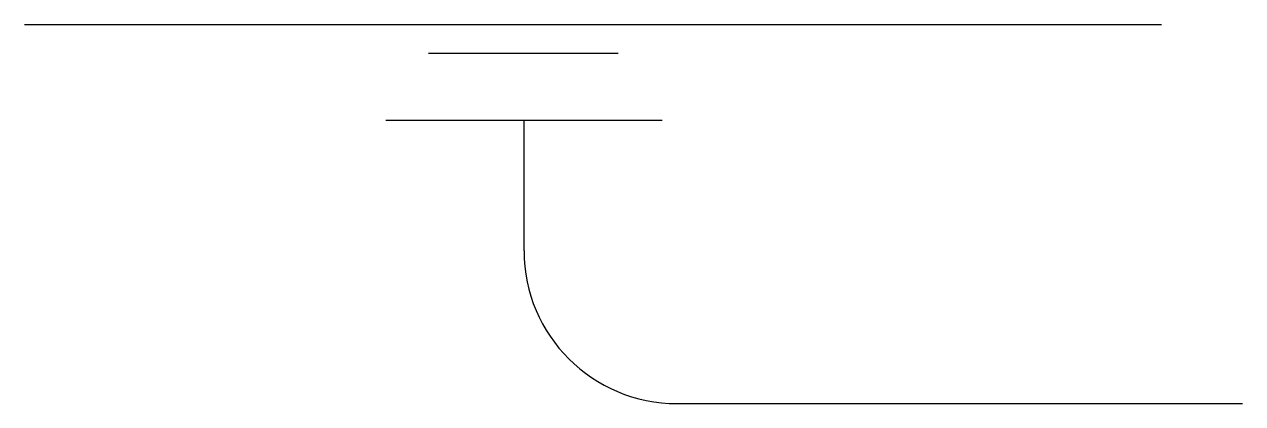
# Model space of a CAD drawing. Header units: metres. Extents: x 3198 to 4708, y -101885 to -101414.
import ezdxf

# ---------------------------------------------------------------- set-up
doc = ezdxf.new("R2010")
doc.units = ezdxf.units.M
doc.layers.add('DET1', color=1, linetype='Continuous')
doc.layers.add('G', color=3, linetype='Continuous')

msp = doc.modelspace()

# ---------------------------------------------------------------- linework, layer by layer
at = {"layer": 'DET1'}
for p, q in [((3197.54, -101413.97), (4607.73, -101413.97)), ((4006.84, -101884.87), (4708.31, -101884.87))]:
    msp.add_line(p, q, dxfattribs=at)
msp.add_arc((4006.84, -101695.24), 189.64, 180, 270, dxfattribs=at)
at = {"layer": 'G'}
for p, q in [((3698.53, -101449.93), (3934.02, -101449.93)), ((3645.73, -101533.02), (3988.68, -101533.02)), ((3817.2, -101695.24), (3817.2, -101533.02))]:
    msp.add_line(p, q, dxfattribs=at)

doc.saveas('drawing.dxf')
